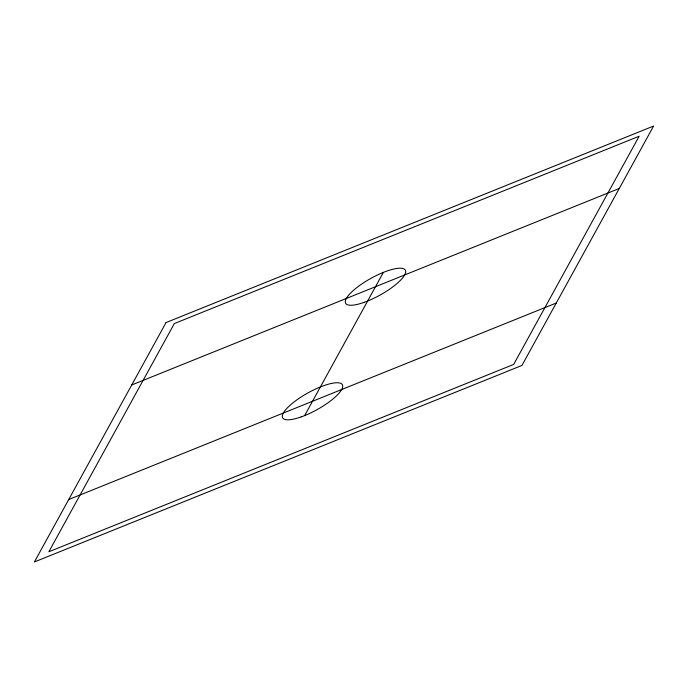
<?xml version="1.0" encoding="UTF-8"?>
<svg xmlns="http://www.w3.org/2000/svg" width="688" height="688" viewBox="0 0 688 688"><rect width="100%" height="100%" fill="white"/><g stroke="black" fill="none" stroke-linecap="round" stroke-linejoin="round"><path stroke-width="1.03" d="M304.629 415.604L383.371 272.396M131.718 384.979L619.277 188.46M68.723 499.54L556.282 303.021M166.04 322.569L34.4 561.95L521.96 365.431L653.6 126.05L166.04 322.569M174.339 323.566L48.848 551.776L513.661 364.434L639.152 136.224L174.339 323.566M364.141 302.359A34.133 9.52 -29 0 0 405.421 270.298A34.133 9.52 -29 0 0 356.934 287.498A34.133 9.52 -29 0 0 364.141 302.359M301.146 416.919A34.133 9.52 -29 0 0 342.426 384.859A34.133 9.52 -29 0 0 293.939 402.059A34.133 9.52 -29 0 0 301.146 416.919"/></g></svg>
